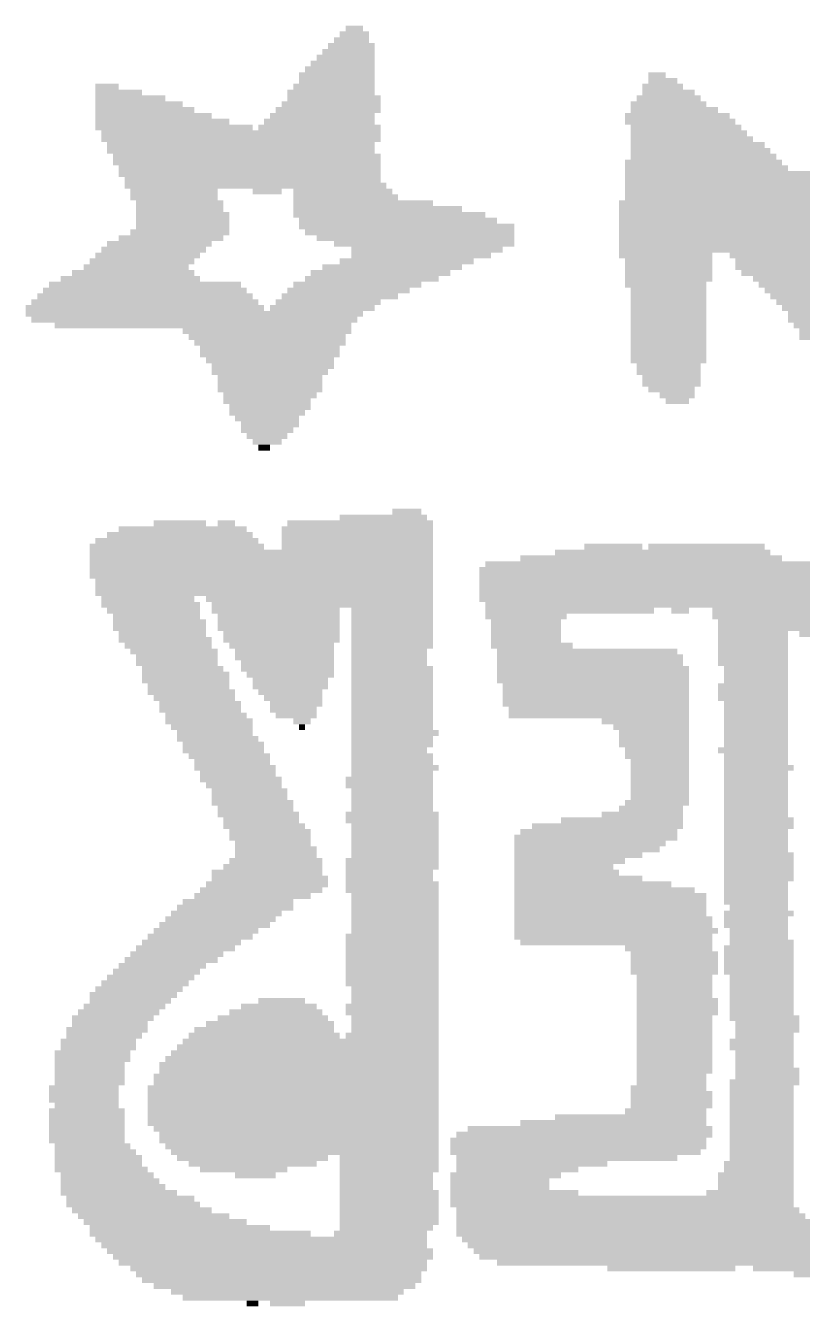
# Model space of a CAD drawing. Extents: x -26.8 to 26.8, y -41.5 to 38.1.
# Drawn here: x -11.83 to -6.18, y -0.15 to 9.17 of the extents above; entities that cross this region are included whole.
import ezdxf

# ---------------------------------------------------------------- set-up
doc = ezdxf.new("R2010")
doc.units = 0
doc.layers.add('21', color=7, linetype='CONTINUOUS')

# ---------------------------------------------------------------- blocks, each defined once
blk = doc.blocks.new('RECT')
blk.add_solid([(-0.5, -0.5), (0.5, -0.5), (-0.5, 0.5), (0.5, 0.5)])

msp = doc.modelspace()

# ---------------------------------------------------------------- block references
at = {"layer": '21', "rotation": 180}
for p, xscale, yscale in [((-9.4404, 9.144), 0.127, 0.0422), ((-9.4615, 9.017), 0.3388, 0.0422), ((-9.4615, 9.0593), 0.254, 0.0424), ((-9.4403, 9.1017), 0.2116, 0.0424), ((-9.5038, 8.9323), 0.4234, 0.0424), ((-9.4826, 8.9747), 0.381, 0.0424), ((-9.5461, 8.8477), 0.508, 0.0424), ((-9.525, 8.89), 0.4658, 0.0422), ((-9.5673, 8.8053), 0.5504, 0.0424), ((-9.5673, 8.763), 0.5504, 0.0422), ((-7.239, 8.8053), 0.127, 0.0424), ((-7.1967, 8.763), 0.2116, 0.0422), ((-11.2395, 8.7207), 0.1692, 0.0424), ((-11.1548, 8.6783), 0.3386, 0.0424), ((-9.6096, 8.6783), 0.635, 0.0424), ((-9.5885, 8.7207), 0.5928, 0.0424), ((-7.1967, 8.7207), 0.2964, 0.0424), ((-7.1544, 8.6783), 0.381, 0.0424), ((-11.0701, 8.636), 0.508, 0.0422), ((-11.0066, 8.5937), 0.635, 0.0424), ((-10.9643, 8.5513), 0.7196, 0.0424), ((-9.6309, 8.5513), 0.762, 0.0424), ((-9.6097, 8.5937), 0.7196, 0.0424), ((-9.5885, 8.636), 0.6772, 0.0422), ((-7.1543, 8.5937), 0.5504, 0.0424), ((-7.112, 8.5513), 0.635, 0.0424), ((-7.1543, 8.636), 0.4656, 0.0422), ((-10.9008, 8.509), 0.8466, 0.0422), ((-10.8373, 8.4667), 0.9736, 0.0424), ((-9.6943, 8.4667), 0.8044, 0.0424), ((-9.6731, 8.509), 0.762, 0.0422), ((-7.0909, 8.509), 0.762, 0.0422), ((-7.0697, 8.4667), 0.8044, 0.0424), ((-10.7526, 8.4243), 1.143, 0.0424), ((-10.2659, 8.382), 2.032, 0.0422), ((-9.6944, 8.4243), 0.889, 0.0424), ((-7.0273, 8.4243), 0.8044, 0.0424), ((-7.0062, 8.382), 0.8466, 0.0422), ((-10.2659, 8.3397), 2.032, 0.0424), ((-10.2658, 8.2973), 1.9474, 0.0424), ((-6.985, 8.3397), 0.889, 0.0424), ((-6.9427, 8.2973), 0.9736, 0.0424), ((-10.2658, 8.255), 1.9474, 0.0422), ((-10.2235, 8.2127), 1.9472, 0.0424), ((-6.9215, 8.255), 1.016, 0.0422), ((-6.9003, 8.2127), 1.0584, 0.0424), ((-10.2235, 8.1703), 1.9472, 0.0424), ((-10.2024, 8.128), 1.905, 0.0422), ((-10.2024, 8.0857), 1.905, 0.0424), ((-6.9004, 8.1703), 1.143, 0.0424), ((-6.8792, 8.128), 1.1854, 0.0422), ((-6.4347, 8.0857), 2.0744, 0.0424), ((-10.1812, 8.0433), 1.8626, 0.0424), ((-10.16, 8.001), 1.905, 0.0422), ((-6.4347, 8.0433), 2.0744, 0.0424), ((-6.4347, 8.001), 2.0744, 0.0422), ((-10.7526, 7.9587), 0.635, 0.0424), ((-10.7526, 7.9163), 0.635, 0.0424), ((-10.0753, 7.9587), 0.2116, 0.0424), ((-9.525, 7.9587), 0.7198, 0.0424), ((-9.5039, 7.9163), 0.762, 0.0424), ((-6.4347, 7.9587), 2.0744, 0.0424), ((-6.4135, 7.9163), 2.1168, 0.0424), ((-10.7104, 7.874), 0.635, 0.0422), ((-10.7104, 7.8317), 0.635, 0.0424), ((-9.3769, 7.874), 1.016, 0.0422), ((-9.271, 7.8317), 1.2278, 0.0424), ((-6.4346, 7.874), 2.159, 0.0422), ((-6.4346, 7.8317), 2.159, 0.0424), ((-10.6892, 7.7893), 0.6774, 0.0424), ((-10.6892, 7.747), 0.6774, 0.0422), ((-9.1864, 7.7893), 1.397, 0.0424), ((-9.1228, 7.747), 1.4394, 0.0422), ((-6.4346, 7.7893), 2.159, 0.0424), ((-6.4346, 7.747), 2.159, 0.0422), ((-10.7739, 7.62), 0.762, 0.0422), ((-10.7103, 7.6623), 0.7196, 0.0424), ((-10.6892, 7.7047), 0.6774, 0.0424), ((-9.0593, 7.7047), 1.5664, 0.0424), ((-9.0381, 7.6623), 1.524, 0.0424), ((-8.9958, 7.62), 1.4394, 0.0422), ((-6.4346, 7.7047), 2.159, 0.0424), ((-6.4346, 7.6623), 2.159, 0.0424), ((-6.4346, 7.62), 2.159, 0.0422), ((-10.9009, 7.5353), 0.762, 0.0424), ((-10.8585, 7.5777), 0.762, 0.0424), ((-8.9323, 7.5777), 1.3124, 0.0424), ((-8.9112, 7.5353), 1.1006, 0.0424), ((-6.4346, 7.5777), 2.159, 0.0424), ((-6.4346, 7.5353), 2.159, 0.0424), ((-10.9855, 7.4507), 0.762, 0.0424), ((-10.9431, 7.493), 0.762, 0.0422), ((-9.0593, 7.4507), 0.9736, 0.0424), ((-8.9535, 7.493), 1.016, 0.0422), ((-7.1755, 7.493), 0.6772, 0.0422), ((-7.1544, 7.4507), 0.635, 0.0424), ((-6.0325, 7.493), 1.3548, 0.0422), ((-6.0113, 7.4507), 1.3124, 0.0424), ((-11.049, 7.366), 0.889, 0.0422), ((-11.0279, 7.4083), 0.762, 0.0424), ((-9.2499, 7.366), 1.016, 0.0422), ((-9.1651, 7.4083), 1.016, 0.0424), ((-7.1544, 7.4083), 0.635, 0.0424), ((-7.1544, 7.366), 0.635, 0.0422), ((-6.0113, 7.4083), 1.3124, 0.0424), ((-5.9901, 7.366), 1.27, 0.0422), ((-10.9644, 7.2813), 1.397, 0.0424), ((-11.0701, 7.3237), 1.016, 0.0424), ((-9.4192, 7.2813), 0.9314, 0.0424), ((-9.3133, 7.3237), 0.9736, 0.0424), ((-7.1544, 7.3237), 0.635, 0.0424), ((-7.1755, 7.2813), 0.5928, 0.0424), ((-5.9267, 7.3237), 1.2276, 0.0424), ((-5.9055, 7.2813), 1.1852, 0.0424), ((-10.9644, 7.1543), 1.651, 0.0424), ((-10.9643, 7.1967), 1.5664, 0.0424), ((-10.9643, 7.239), 1.4816, 0.0422), ((-9.6309, 7.1543), 0.762, 0.0424), ((-9.5462, 7.1967), 0.8466, 0.0424), ((-9.4826, 7.239), 0.889, 0.0422), ((-7.1543, 7.239), 0.5504, 0.0422), ((-7.1543, 7.1967), 0.5504, 0.0424), ((-7.1543, 7.1543), 0.5504, 0.0424), ((-5.8844, 7.239), 1.143, 0.0422), ((-5.8843, 7.1967), 1.0584, 0.0424), ((-5.8631, 7.1543), 1.016, 0.0424), ((-10.9643, 7.112), 1.7356, 0.0422), ((-10.6045, 7.0697), 2.4552, 0.0424), ((-9.6731, 7.112), 0.762, 0.0422), ((-7.1543, 7.112), 0.5504, 0.0422), ((-7.1543, 7.0697), 0.5504, 0.0424), ((-5.842, 7.112), 0.9738, 0.0422), ((-5.8208, 7.0697), 0.9314, 0.0424), ((-10.6045, 7.0273), 2.3708, 0.0424), ((-10.541, 6.985), 2.159, 0.0422), ((-7.1543, 7.0273), 0.5504, 0.0424), ((-7.1543, 6.985), 0.5504, 0.0422), ((-5.8208, 7.0273), 0.9314, 0.0424), ((-5.7996, 6.985), 0.889, 0.0422), ((-10.0753, 6.9427), 1.2276, 0.0424), ((-10.0754, 6.9003), 1.143, 0.0424), ((-7.1543, 6.9427), 0.5504, 0.0424), ((-7.1543, 6.9003), 0.5504, 0.0424), ((-5.7785, 6.9427), 0.8468, 0.0424), ((-5.7785, 6.9003), 0.8468, 0.0424), ((-10.0542, 6.858), 1.1006, 0.0422), ((-10.0541, 6.8157), 1.016, 0.0424), ((-7.1543, 6.858), 0.5504, 0.0422), ((-7.1543, 6.8157), 0.5504, 0.0424), ((-10.0541, 6.7733), 1.016, 0.0424), ((-10.0542, 6.731), 0.9314, 0.0422), ((-10.033, 6.6887), 0.889, 0.0424), ((-7.1543, 6.7733), 0.5504, 0.0424), ((-7.1543, 6.731), 0.5504, 0.0422), ((-7.1543, 6.6887), 0.4656, 0.0424), ((-10.0542, 6.6463), 0.8466, 0.0424), ((-10.0541, 6.604), 0.762, 0.0422), ((-7.1543, 6.6463), 0.4656, 0.0424), ((-7.1332, 6.604), 0.4234, 0.0422), ((-10.0541, 6.5617), 0.762, 0.0424), ((-10.0541, 6.5193), 0.762, 0.0424), ((-7.1332, 6.5617), 0.4234, 0.0424), ((-7.1332, 6.5193), 0.3386, 0.0424), ((-10.0542, 6.477), 0.6774, 0.0422), ((-10.0754, 6.4347), 0.635, 0.0424), ((-7.0909, 6.477), 0.254, 0.0422), ((-7.0908, 6.4347), 0.1694, 0.0424), ((-10.0542, 6.3923), 0.5926, 0.0424), ((-10.0753, 6.35), 0.5504, 0.0422), ((-10.0753, 6.3077), 0.4656, 0.0424), ((-10.0542, 6.2653), 0.4234, 0.0424), ((-10.0754, 6.223), 0.381, 0.0422), ((-10.0753, 6.1807), 0.2964, 0.0424), ((-10.0753, 6.1383), 0.2116, 0.0424), ((-10.0965, 6.096), 0.0848, 0.0422), ((-9.2286, 5.588), 0.635, 0.0422), ((-9.0593, 5.6303), 0.2116, 0.0424), ((-10.6892, 5.5033), 0.9314, 0.0424), ((-10.7104, 5.5457), 0.381, 0.0424), ((-10.3716, 5.5457), 0.127, 0.0424), ((-9.4192, 5.5033), 1.1006, 0.0424), ((-9.398, 5.5457), 1.0582, 0.0424), ((-10.7315, 5.4187), 1.1852, 0.0424), ((-10.7103, 5.461), 1.0584, 0.0422), ((-9.4192, 5.461), 1.1006, 0.0422), ((-9.4192, 5.4187), 1.1006, 0.0424), ((-10.7315, 5.3763), 1.27, 0.0424), ((-10.1177, 5.334), 2.4976, 0.0422), ((-10.1177, 5.2917), 2.4976, 0.0424), ((-9.4192, 5.3763), 1.1006, 0.0424), ((-7.2814, 5.2917), 1.905, 0.0424), ((-7.1967, 5.334), 1.5664, 0.0422), ((-7.5565, 5.3763), 0.4232, 0.0424), ((-6.8792, 5.3763), 0.8466, 0.0424), ((-10.1177, 5.2493), 2.4976, 0.0424), ((-10.1177, 5.207), 2.4976, 0.0422), ((-6.5616, 5.207), 3.937, 0.0422), ((-6.5405, 5.2493), 3.8948, 0.0424), ((-10.1177, 5.1647), 2.4976, 0.0424), ((-10.0965, 5.1223), 2.4552, 0.0424), ((-6.5405, 5.1647), 3.9792, 0.0424), ((-6.5193, 5.1223), 4.0216, 0.0424), ((-10.0965, 5.08), 2.4552, 0.0422), ((-10.0965, 5.0377), 2.4552, 0.0424), ((-6.5193, 5.08), 4.0216, 0.0422), ((-6.4981, 5.0377), 4.064, 0.0424), ((-10.9432, 4.9953), 0.6774, 0.0424), ((-10.922, 4.953), 0.7198, 0.0422), ((-9.6944, 4.9953), 1.651, 0.0424), ((-9.6732, 4.953), 1.6086, 0.0422), ((-6.477, 4.9953), 4.1062, 0.0424), ((-6.4559, 4.953), 4.064, 0.0422), ((-10.9008, 4.9107), 0.6774, 0.0424), ((-10.8796, 4.8683), 0.635, 0.0424), ((-10.8585, 4.826), 0.6772, 0.0422), ((-10.0118, 4.9107), 0.9314, 0.0424), ((-9.9906, 4.8683), 0.889, 0.0424), ((-9.9906, 4.826), 0.889, 0.0422), ((-9.1652, 4.9107), 0.5926, 0.0424), ((-9.1652, 4.8683), 0.5926, 0.0424), ((-9.1652, 4.826), 0.5926, 0.0422), ((-7.874, 4.9107), 1.2278, 0.0424), ((-8.1915, 4.8683), 0.5928, 0.0424), ((-8.1915, 4.826), 0.508, 0.0422), ((-7.0696, 4.9107), 0.127, 0.0424), ((-5.6092, 4.9107), 2.4554, 0.0424), ((-6.096, 4.8683), 1.4818, 0.0424), ((-6.0537, 4.826), 1.4816, 0.0422), ((-10.8585, 4.7837), 0.6772, 0.0424), ((-10.8374, 4.7413), 0.635, 0.0424), ((-9.9906, 4.7837), 0.889, 0.0424), ((-9.9695, 4.7413), 0.8468, 0.0424), ((-9.1652, 4.7837), 0.5926, 0.0424), ((-9.1652, 4.7413), 0.5926, 0.0424), ((-8.1915, 4.7837), 0.508, 0.0424), ((-8.1915, 4.7413), 0.508, 0.0424), ((-6.0537, 4.7837), 1.4816, 0.0424), ((-6.5405, 4.7413), 0.508, 0.0424), ((-5.7362, 4.7413), 0.9314, 0.0424), ((-10.8162, 4.699), 0.6774, 0.0422), ((-10.795, 4.6567), 0.635, 0.0424), ((-9.9695, 4.699), 0.8468, 0.0422), ((-9.9695, 4.6567), 0.762, 0.0424), ((-9.1652, 4.699), 0.5926, 0.0422), ((-9.1652, 4.6567), 0.5926, 0.0424), ((-8.1915, 4.699), 0.508, 0.0422), ((-8.1492, 4.6567), 0.5926, 0.0424), ((-6.5405, 4.699), 0.508, 0.0422), ((-6.5405, 4.6567), 0.508, 0.0424), ((-10.7526, 4.6143), 0.635, 0.0424), ((-10.7315, 4.572), 0.5928, 0.0422), ((-9.9483, 4.6143), 0.7196, 0.0424), ((-9.9483, 4.572), 0.7196, 0.0422), ((-9.1863, 4.6143), 0.5504, 0.0424), ((-9.1863, 4.572), 0.5504, 0.0422), ((-7.747, 4.6143), 1.3122, 0.0424), ((-7.7258, 4.572), 1.3546, 0.0422), ((-6.5405, 4.6143), 0.508, 0.0424), ((-6.5405, 4.572), 0.508, 0.0422), ((-10.7315, 4.5297), 0.5928, 0.0424), ((-10.6892, 4.4873), 0.5926, 0.0424), ((-9.9272, 4.5297), 0.6774, 0.0424), ((-9.9272, 4.4873), 0.6774, 0.0424), ((-9.1863, 4.5297), 0.5504, 0.0424), ((-9.1652, 4.4873), 0.5926, 0.0424), ((-7.7258, 4.5297), 1.3546, 0.0424), ((-7.7046, 4.4873), 1.397, 0.0424), ((-6.5405, 4.5297), 0.508, 0.0424), ((-6.5193, 4.4873), 0.4656, 0.0424), ((-10.668, 4.445), 0.635, 0.0422), ((-10.668, 4.4027), 0.635, 0.0424), ((-10.6468, 4.3603), 0.5926, 0.0424), ((-9.906, 4.445), 0.635, 0.0422), ((-9.906, 4.4027), 0.5502, 0.0424), ((-9.906, 4.3603), 0.5502, 0.0424), ((-9.1652, 4.445), 0.5926, 0.0422), ((-9.1652, 4.4027), 0.5926, 0.0424), ((-9.1652, 4.3603), 0.5926, 0.0424), ((-7.7046, 4.445), 1.397, 0.0422), ((-7.7046, 4.4027), 1.397, 0.0424), ((-7.6835, 4.3603), 1.3548, 0.0424), ((-6.5405, 4.3603), 0.508, 0.0424), ((-6.5193, 4.445), 0.4656, 0.0422), ((-6.5193, 4.4027), 0.4656, 0.0424), ((-10.6256, 4.318), 0.635, 0.0422), ((-10.6045, 4.2757), 0.5928, 0.0424), ((-9.906, 4.318), 0.4658, 0.0422), ((-9.8848, 4.2757), 0.4234, 0.0424), ((-9.1652, 4.318), 0.5926, 0.0422), ((-9.1652, 4.2757), 0.5926, 0.0424), ((-7.6835, 4.318), 1.3548, 0.0422), ((-7.6835, 4.2757), 1.3548, 0.0424), ((-6.5405, 4.318), 0.508, 0.0422), ((-6.5405, 4.2757), 0.508, 0.0424), ((-10.5622, 4.2333), 0.5926, 0.0424), ((-10.5622, 4.191), 0.5926, 0.0422), ((-9.8636, 4.2333), 0.381, 0.0424), ((-9.8848, 4.191), 0.3386, 0.0422), ((-9.1652, 4.2333), 0.5926, 0.0424), ((-9.1652, 4.191), 0.5926, 0.0422), ((-7.6835, 4.2333), 1.3548, 0.0424), ((-7.6623, 4.191), 1.3124, 0.0422), ((-6.5193, 4.2333), 0.4656, 0.0424), ((-6.5193, 4.191), 0.4656, 0.0422), ((-10.5198, 4.1487), 0.5926, 0.0424), ((-10.4986, 4.1063), 0.635, 0.0424), ((-9.8637, 4.1487), 0.2964, 0.0424), ((-9.8214, 4.1063), 0.127, 0.0424), ((-9.1652, 4.1487), 0.5926, 0.0424), ((-9.1652, 4.1063), 0.5926, 0.0424), ((-7.6623, 4.1487), 1.3124, 0.0424), ((-7.3236, 4.1063), 0.635, 0.0424), ((-6.5193, 4.1487), 0.4656, 0.0424), ((-6.5193, 4.1063), 0.4656, 0.0424), ((-10.4775, 4.064), 0.5928, 0.0422), ((-10.4563, 4.0217), 0.5504, 0.0424), ((-9.8213, 4.064), 0.0424, 0.0422), ((-9.1652, 4.064), 0.5926, 0.0422), ((-9.144, 4.0217), 0.635, 0.0424), ((-7.2813, 4.064), 0.5504, 0.0422), ((-7.2601, 4.0217), 0.508, 0.0424), ((-6.5193, 4.064), 0.4656, 0.0422), ((-6.5193, 4.0217), 0.4656, 0.0424), ((-10.4352, 3.9793), 0.5926, 0.0424), ((-10.3928, 3.937), 0.5926, 0.0422), ((-10.3928, 3.8947), 0.5926, 0.0424), ((-9.1652, 3.9793), 0.5926, 0.0424), ((-9.1652, 3.937), 0.5926, 0.0422), ((-9.1863, 3.8947), 0.5504, 0.0424), ((-7.2601, 3.9793), 0.508, 0.0424), ((-7.2601, 3.937), 0.508, 0.0422), ((-7.239, 3.8947), 0.4658, 0.0424), ((-6.5405, 3.8947), 0.508, 0.0424), ((-6.5193, 3.9793), 0.4656, 0.0424), ((-6.5193, 3.937), 0.4656, 0.0422), ((-10.3505, 3.8523), 0.5928, 0.0424), ((-10.3293, 3.81), 0.5504, 0.0422), ((-9.1652, 3.8523), 0.5926, 0.0424), ((-9.1652, 3.81), 0.5926, 0.0422), ((-7.239, 3.8523), 0.4658, 0.0424), ((-7.2178, 3.81), 0.4234, 0.0422), ((-6.5193, 3.8523), 0.4656, 0.0424), ((-6.5193, 3.81), 0.4656, 0.0422), ((-10.3082, 3.7677), 0.5926, 0.0424), ((-10.287, 3.7253), 0.5502, 0.0424), ((-9.144, 3.7677), 0.635, 0.0424), ((-9.1652, 3.7253), 0.5926, 0.0424), ((-7.2178, 3.7677), 0.4234, 0.0424), ((-7.2178, 3.7253), 0.4234, 0.0424), ((-6.4981, 3.7677), 0.508, 0.0424), ((-6.5193, 3.7253), 0.4656, 0.0424), ((-10.2658, 3.683), 0.5926, 0.0422), ((-10.2447, 3.6407), 0.5504, 0.0424), ((-9.1864, 3.683), 0.635, 0.0422), ((-9.1864, 3.6407), 0.635, 0.0424), ((-7.2178, 3.683), 0.4234, 0.0422), ((-7.2178, 3.6407), 0.4234, 0.0424), ((-6.5193, 3.683), 0.4656, 0.0422), ((-6.5193, 3.6407), 0.4656, 0.0424), ((-10.2023, 3.5983), 0.5504, 0.0424), ((-10.2023, 3.556), 0.5504, 0.0422), ((-9.1652, 3.5983), 0.5926, 0.0424), ((-9.1652, 3.556), 0.5926, 0.0422), ((-7.2178, 3.5983), 0.4234, 0.0424), ((-7.2178, 3.556), 0.4234, 0.0422), ((-6.5193, 3.5983), 0.4656, 0.0424), ((-6.5193, 3.556), 0.4656, 0.0422), ((-10.1812, 3.5137), 0.5926, 0.0424), ((-10.16, 3.4713), 0.5502, 0.0424), ((-10.1388, 3.429), 0.5926, 0.0422), ((-9.1652, 3.429), 0.6774, 0.0422), ((-9.1652, 3.5137), 0.5926, 0.0424), ((-9.1652, 3.4713), 0.5926, 0.0424), ((-7.3448, 3.429), 0.5926, 0.0422), ((-7.2813, 3.4713), 0.4656, 0.0424), ((-7.239, 3.5137), 0.4658, 0.0424), ((-6.5193, 3.5137), 0.4656, 0.0424), ((-6.5193, 3.4713), 0.4656, 0.0424), ((-6.5193, 3.429), 0.4656, 0.0422), ((-10.1177, 3.3867), 0.5504, 0.0424), ((-10.0965, 3.3443), 0.5928, 0.0424), ((-9.1652, 3.3867), 0.6774, 0.0424), ((-9.144, 3.3443), 0.635, 0.0424), ((-7.5988, 3.3443), 1.1006, 0.0424), ((-7.493, 3.3867), 0.889, 0.0424), ((-6.4981, 3.3867), 0.508, 0.0424), ((-6.4981, 3.3443), 0.508, 0.0424), ((-10.0542, 3.302), 0.5926, 0.0422), ((-10.0542, 3.2597), 0.5926, 0.0424), ((-9.144, 3.302), 0.635, 0.0422), ((-9.144, 3.2597), 0.635, 0.0424), ((-7.6835, 3.2597), 1.1852, 0.0424), ((-7.6624, 3.302), 1.143, 0.0422), ((-6.5193, 3.302), 0.4656, 0.0422), ((-6.5193, 3.2597), 0.4656, 0.0424), ((-10.033, 3.2173), 0.5502, 0.0424), ((-10.0118, 3.175), 0.5926, 0.0422), ((-9.144, 3.2173), 0.635, 0.0424), ((-9.144, 3.175), 0.635, 0.0422), ((-7.7258, 3.2173), 1.1006, 0.0424), ((-7.747, 3.175), 1.0582, 0.0422), ((-6.5193, 3.2173), 0.4656, 0.0424), ((-6.5193, 3.175), 0.4656, 0.0422), ((-10.0118, 3.0903), 0.6774, 0.0424), ((-10.0118, 3.1327), 0.5926, 0.0424), ((-9.1652, 3.0903), 0.6774, 0.0424), ((-9.144, 3.1327), 0.635, 0.0424), ((-7.8105, 3.1327), 0.9312, 0.0424), ((-7.874, 3.0903), 0.8042, 0.0424), ((-6.4981, 3.1327), 0.508, 0.0424), ((-6.4981, 3.0903), 0.508, 0.0424), ((-10.0753, 3.0057), 0.8044, 0.0424), ((-10.0542, 2.9633), 0.8466, 0.0424), ((-10.033, 3.048), 0.7198, 0.0422), ((-9.1652, 3.048), 0.6774, 0.0422), ((-9.1864, 3.0057), 0.635, 0.0424), ((-9.1864, 2.9633), 0.635, 0.0424), ((-7.9163, 3.048), 0.7196, 0.0422), ((-7.8951, 3.0057), 0.762, 0.0424), ((-7.8105, 2.9633), 0.9312, 0.0424), ((-6.4981, 3.048), 0.508, 0.0422), ((-6.4981, 3.0057), 0.508, 0.0424), ((-6.4981, 2.9633), 0.508, 0.0424), ((-10.1176, 2.8787), 0.889, 0.0424), ((-10.0754, 2.921), 0.889, 0.0422), ((-9.1652, 2.921), 0.6774, 0.0422), ((-9.1652, 2.8787), 0.6774, 0.0424), ((-7.7046, 2.921), 1.143, 0.0422), ((-7.62, 2.8787), 1.3122, 0.0424), ((-6.5193, 2.921), 0.4656, 0.0422), ((-6.5193, 2.8787), 0.4656, 0.0424), ((-10.287, 2.794), 0.8042, 0.0422), ((-10.1812, 2.8363), 0.8466, 0.0424), ((-9.144, 2.8363), 0.635, 0.0424), ((-9.144, 2.794), 0.635, 0.0422), ((-7.5776, 2.8363), 1.397, 0.0424), ((-7.5776, 2.794), 1.397, 0.0422), ((-6.5193, 2.8363), 0.4656, 0.0424), ((-6.5193, 2.794), 0.4656, 0.0422), ((-10.3717, 2.7093), 0.8044, 0.0424), ((-10.3082, 2.7517), 0.8466, 0.0424), ((-9.144, 2.7517), 0.635, 0.0424), ((-9.144, 2.7093), 0.635, 0.0424), ((-7.5776, 2.7517), 1.397, 0.0424), ((-7.5776, 2.7093), 1.397, 0.0424), ((-6.4981, 2.7093), 0.508, 0.0424), ((-6.4982, 2.7517), 0.4234, 0.0424), ((-10.4563, 2.6247), 0.8044, 0.0424), ((-10.414, 2.667), 0.8042, 0.0422), ((-9.144, 2.667), 0.635, 0.0422), ((-9.144, 2.6247), 0.635, 0.0424), ((-7.5565, 2.667), 1.4392, 0.0422), ((-7.5565, 2.6247), 1.4392, 0.0424), ((-6.5193, 2.667), 0.4656, 0.0422), ((-6.5193, 2.6247), 0.4656, 0.0424), ((-10.6257, 2.4977), 0.7196, 0.0424), ((-10.5621, 2.54), 0.762, 0.0422), ((-10.5199, 2.5823), 0.762, 0.0424), ((-9.1652, 2.54), 0.6774, 0.0422), ((-9.1652, 2.4977), 0.6774, 0.0424), ((-9.144, 2.5823), 0.635, 0.0424), ((-7.5353, 2.5823), 1.4816, 0.0424), ((-7.5565, 2.54), 1.4392, 0.0422), ((-7.5354, 2.4977), 1.397, 0.0424), ((-6.4982, 2.5823), 0.4234, 0.0424), ((-6.4982, 2.54), 0.4234, 0.0422), ((-6.477, 2.4977), 0.4658, 0.0424), ((-10.7315, 2.413), 0.6772, 0.0422), ((-10.668, 2.4553), 0.7198, 0.0424), ((-9.1652, 2.4553), 0.6774, 0.0424), ((-9.1652, 2.413), 0.6774, 0.0422), ((-7.1544, 2.4553), 0.635, 0.0424), ((-7.112, 2.413), 0.635, 0.0422), ((-6.4981, 2.4553), 0.508, 0.0424), ((-6.4981, 2.413), 0.508, 0.0422), ((-10.8374, 2.3283), 0.635, 0.0424), ((-10.7738, 2.3707), 0.6774, 0.0424), ((-9.1652, 2.3707), 0.6774, 0.0424), ((-9.1652, 2.3283), 0.6774, 0.0424), ((-7.112, 2.3707), 0.635, 0.0424), ((-7.112, 2.3283), 0.635, 0.0424), ((-6.4981, 2.3707), 0.508, 0.0424), ((-6.4981, 2.3283), 0.508, 0.0424), ((-10.922, 2.2437), 0.635, 0.0424), ((-10.8796, 2.286), 0.635, 0.0422), ((-9.1652, 2.286), 0.6774, 0.0422), ((-9.1652, 2.2437), 0.6774, 0.0424), ((-7.112, 2.286), 0.635, 0.0422), ((-7.112, 2.2437), 0.5502, 0.0424), ((-6.4981, 2.286), 0.508, 0.0422), ((-6.477, 2.2437), 0.4658, 0.0424), ((-11.0066, 2.159), 0.635, 0.0422), ((-10.9644, 2.2013), 0.635, 0.0424), ((-9.1652, 2.2013), 0.6774, 0.0424), ((-9.144, 2.159), 0.635, 0.0422), ((-7.112, 2.2013), 0.5502, 0.0424), ((-7.112, 2.159), 0.5502, 0.0422), ((-6.477, 2.2013), 0.4658, 0.0424), ((-6.477, 2.159), 0.4658, 0.0422), ((-11.1125, 2.032), 0.5928, 0.0422), ((-11.049, 2.1167), 0.635, 0.0424), ((-11.0702, 2.0743), 0.5926, 0.0424), ((-9.9907, 2.032), 0.5504, 0.0422), ((-9.9695, 2.0743), 0.3388, 0.0424), ((-9.1652, 2.032), 0.6774, 0.0422), ((-9.144, 2.1167), 0.635, 0.0424), ((-9.144, 2.0743), 0.635, 0.0424), ((-7.112, 2.1167), 0.5502, 0.0424), ((-7.0908, 2.0743), 0.5926, 0.0424), ((-7.0908, 2.032), 0.5926, 0.0422), ((-6.477, 2.1167), 0.4658, 0.0424), ((-6.477, 2.0743), 0.4658, 0.0424), ((-6.477, 2.032), 0.4658, 0.0422), ((-11.1972, 1.9473), 0.5926, 0.0424), ((-11.1548, 1.9897), 0.5926, 0.0424), ((-10.033, 1.9473), 0.8042, 0.0424), ((-10.0118, 1.9897), 0.6774, 0.0424), ((-9.1652, 1.9897), 0.6774, 0.0424), ((-9.144, 1.9473), 0.635, 0.0424), ((-7.0908, 1.9897), 0.5926, 0.0424), ((-7.112, 1.9473), 0.5502, 0.0424), ((-6.477, 1.9897), 0.4658, 0.0424), ((-6.4559, 1.9473), 0.508, 0.0424), ((-11.2395, 1.8627), 0.5928, 0.0424), ((-11.2183, 1.905), 0.5504, 0.0422), ((-10.0965, 1.8627), 1.016, 0.0424), ((-10.0542, 1.905), 0.9314, 0.0422), ((-9.144, 1.905), 0.635, 0.0422), ((-9.144, 1.8627), 0.635, 0.0424), ((-7.112, 1.905), 0.5502, 0.0422), ((-7.112, 1.8627), 0.5502, 0.0424), ((-6.4347, 1.905), 0.4656, 0.0422), ((-6.4347, 1.8627), 0.4656, 0.0424), ((-11.303, 1.778), 0.5502, 0.0422), ((-11.2607, 1.8203), 0.5504, 0.0424), ((-9.7578, 1.778), 1.8626, 0.0422), ((-10.0965, 1.8203), 1.1008, 0.0424), ((-9.1652, 1.8203), 0.6774, 0.0424), ((-7.112, 1.8203), 0.5502, 0.0424), ((-7.112, 1.778), 0.5502, 0.0422), ((-6.477, 1.778), 0.4658, 0.0422), ((-6.4558, 1.8203), 0.4234, 0.0424), ((-11.3453, 1.6933), 0.5504, 0.0424), ((-11.303, 1.7357), 0.5502, 0.0424), ((-9.8002, 1.6933), 1.9474, 0.0424), ((-9.779, 1.7357), 1.905, 0.0424), ((-7.112, 1.7357), 0.5502, 0.0424), ((-7.112, 1.6933), 0.5502, 0.0424), ((-6.477, 1.7357), 0.4658, 0.0424), ((-6.4558, 1.6933), 0.4234, 0.0424), ((-11.3453, 1.651), 0.5504, 0.0422), ((-11.3665, 1.6087), 0.508, 0.0424), ((-11.3665, 1.5663), 0.508, 0.0424), ((-9.8425, 1.6087), 2.032, 0.0424), ((-9.8425, 1.5663), 2.032, 0.0424), ((-9.8213, 1.651), 1.9896, 0.0422), ((-7.112, 1.651), 0.5502, 0.0422), ((-7.112, 1.6087), 0.5502, 0.0424), ((-7.112, 1.5663), 0.5502, 0.0424), ((-6.4558, 1.651), 0.4234, 0.0422), ((-6.4558, 1.6087), 0.4234, 0.0424), ((-6.4347, 1.5663), 0.4656, 0.0424), ((-11.3665, 1.524), 0.508, 0.0422), ((-11.3665, 1.4817), 0.508, 0.0424), ((-9.8637, 1.524), 2.0744, 0.0422), ((-9.8637, 1.4817), 2.0744, 0.0424), ((-7.1331, 1.524), 0.508, 0.0422), ((-7.1331, 1.4817), 0.508, 0.0424), ((-6.4559, 1.4817), 0.508, 0.0424), ((-6.4347, 1.524), 0.4656, 0.0422), ((-11.4089, 1.4393), 0.508, 0.0424), ((-11.4089, 1.397), 0.508, 0.0422), ((-9.8848, 1.4393), 2.1166, 0.0424), ((-9.8848, 1.397), 2.1166, 0.0422), ((-7.1543, 1.4393), 0.5504, 0.0424), ((-7.1332, 1.397), 0.5926, 0.0422), ((-6.477, 1.4393), 0.4658, 0.0424), ((-6.477, 1.397), 0.4658, 0.0422), ((-11.4089, 1.3547), 0.508, 0.0424), ((-11.3877, 1.3123), 0.4656, 0.0424), ((-9.8848, 1.3547), 2.1166, 0.0424), ((-9.8848, 1.3123), 2.1166, 0.0424), ((-7.1332, 1.3547), 0.5926, 0.0424), ((-7.1332, 1.3123), 0.5926, 0.0424), ((-6.477, 1.3547), 0.4658, 0.0424), ((-6.477, 1.3123), 0.4658, 0.0424), ((-11.3877, 1.27), 0.5504, 0.0422), ((-11.3877, 1.2277), 0.5504, 0.0424), ((-9.8848, 1.27), 2.1166, 0.0422), ((-9.8848, 1.2277), 2.1166, 0.0424), ((-7.4295, 1.2277), 1.1008, 0.0424), ((-7.1755, 1.27), 0.5928, 0.0422), ((-6.477, 1.27), 0.4658, 0.0422), ((-6.477, 1.2277), 0.4658, 0.0424), ((-11.3877, 1.1853), 0.5504, 0.0424), ((-11.3877, 1.143), 0.5504, 0.0422), ((-11.3877, 1.1007), 0.5504, 0.0424), ((-9.8848, 1.1853), 2.1166, 0.0424), ((-9.8637, 1.143), 2.0744, 0.0422), ((-9.8425, 1.1007), 2.032, 0.0424), ((-7.7682, 1.1007), 1.8626, 0.0424), ((-7.7259, 1.143), 1.778, 0.0422), ((-7.5565, 1.1853), 1.3548, 0.0424), ((-6.477, 1.1853), 0.4658, 0.0424), ((-6.477, 1.143), 0.4658, 0.0422), ((-6.477, 1.1007), 0.4658, 0.0424), ((-11.3877, 1.0583), 0.5504, 0.0424), ((-11.3453, 1.016), 0.5504, 0.0422), ((-9.8425, 1.0583), 2.032, 0.0424), ((-9.8213, 1.016), 1.9896, 0.0422), ((-7.8105, 1.0583), 1.8628, 0.0424), ((-7.8105, 1.016), 1.8628, 0.0422), ((-6.477, 1.0583), 0.4658, 0.0424), ((-6.477, 1.016), 0.4658, 0.0422), ((-11.3242, 0.9737), 0.5926, 0.0424), ((-11.303, 0.9313), 0.635, 0.0424), ((-9.8002, 0.9737), 1.9474, 0.0424), ((-10.1812, 0.9313), 1.1006, 0.0424), ((-9.1863, 0.9313), 0.7196, 0.0424), ((-7.8317, 0.9737), 1.8204, 0.0424), ((-7.8952, 0.9313), 1.6086, 0.0424), ((-6.477, 0.9737), 0.4658, 0.0424), ((-6.477, 0.9313), 0.4658, 0.0424), ((-11.303, 0.889), 0.635, 0.0422), ((-11.2818, 0.8467), 0.6774, 0.0424), ((-10.1812, 0.889), 0.9314, 0.0422), ((-10.2446, 0.8467), 0.635, 0.0424), ((-9.1863, 0.889), 0.7196, 0.0422), ((-9.1863, 0.8467), 0.7196, 0.0424), ((-8.1492, 0.889), 1.1006, 0.0422), ((-8.255, 0.8467), 0.889, 0.0424), ((-6.4981, 0.889), 0.508, 0.0422), ((-6.4981, 0.8467), 0.508, 0.0424), ((-11.2395, 0.8043), 0.6772, 0.0424), ((-11.2183, 0.762), 0.7196, 0.0422), ((-10.16, 0.8043), 0.2962, 0.0424), ((-9.2075, 0.8043), 0.6772, 0.0424), ((-9.2075, 0.762), 0.6772, 0.0422), ((-8.3397, 0.8043), 0.8044, 0.0424), ((-8.382, 0.762), 0.7198, 0.0422), ((-6.5193, 0.8043), 0.5504, 0.0424), ((-6.5193, 0.762), 0.5504, 0.0422), ((-11.1971, 0.7197), 0.762, 0.0424), ((-11.1548, 0.6773), 0.8466, 0.0424), ((-11.0702, 0.635), 0.9314, 0.0422), ((-9.2075, 0.7197), 0.6772, 0.0424), ((-9.1863, 0.6773), 0.7196, 0.0424), ((-9.1863, 0.635), 0.7196, 0.0422), ((-8.382, 0.7197), 0.7198, 0.0424), ((-8.2762, 0.6773), 0.9314, 0.0424), ((-7.493, 0.635), 2.4978, 0.0422), ((-6.5616, 0.6773), 0.635, 0.0424), ((-6.5193, 0.7197), 0.5504, 0.0424), ((-11.049, 0.5927), 0.9738, 0.0424), ((-10.9855, 0.5503), 1.016, 0.0424), ((-9.1863, 0.5927), 0.7196, 0.0424), ((-9.1863, 0.5503), 0.7196, 0.0424), ((-7.493, 0.5927), 2.4978, 0.0424), ((-7.4507, 0.5503), 2.4976, 0.0424), ((-10.9008, 0.508), 1.1006, 0.0422), ((-10.8162, 0.4657), 1.1854, 0.0424), ((-9.1863, 0.508), 0.7196, 0.0422), ((-9.1863, 0.4657), 0.7196, 0.0424), ((-7.4295, 0.508), 2.54, 0.0422), ((-6.6463, 0.4657), 4.1064, 0.0424), ((-10.7103, 0.4233), 1.3124, 0.0424), ((-10.5622, 0.381), 1.6086, 0.0422), ((-9.2498, 0.381), 0.6774, 0.0422), ((-9.2075, 0.4233), 0.6772, 0.0424), ((-6.6675, 0.4233), 4.064, 0.0424), ((-6.6887, 0.381), 4.0216, 0.0422), ((-10.1176, 0.3387), 2.413, 0.0424), ((-10.0965, 0.2963), 2.3708, 0.0424), ((-6.6675, 0.3387), 3.9792, 0.0424), ((-6.6675, 0.2963), 3.8948, 0.0424), ((-10.0542, 0.254), 2.3706, 0.0422), ((-10.033, 0.2117), 2.3282, 0.0424), ((-10.033, 0.1693), 2.2438, 0.0424), ((-6.6463, 0.254), 3.8524, 0.0422), ((-6.6463, 0.2117), 3.7676, 0.0424), ((-6.5828, 0.1693), 3.6406, 0.0424), ((-9.9906, 0.127), 2.159, 0.0422), ((-9.9907, 0.0847), 2.0744, 0.0424), ((-7.1332, 0.127), 0.9314, 0.0422), ((-5.6727, 0.127), 1.7356, 0.0422), ((-5.6938, 0.0847), 1.1006, 0.0424), ((-9.9695, 0.0423), 2.032, 0.0424), ((-9.9484, 0), 1.905, 0.0422), ((-9.9272, -0.0423), 1.6934, 0.0424), ((-9.906, -0.0847), 1.5662, 0.0424), ((-10.1812, -0.127), 0.0846, 0.0422), ((-9.9271, -0.127), 0.254, 0.0422)]:
    msp.add_blockref('RECT', p, dxfattribs=dict(at, xscale=xscale, yscale=yscale))

doc.saveas('drawing.dxf')
